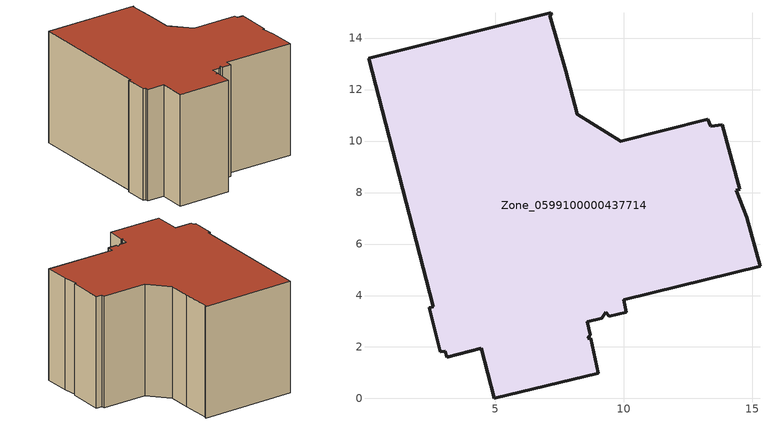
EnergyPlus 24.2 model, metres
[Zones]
Zone_0599100000437714
 floor ground (C_G): 9.88,10 13.27,10.84 13.38,10.58 13.83,10.64 14.5,8.13 14.37,8.1 14.79,7.04 15.29,5.13 9.99,3.83 10.09,3.36 9.45,3.19 9.3,3.34 9.14,3.12 8.59,2.97 8.69,2.47 8.6,2.33 8.72,2.35 9.01,0.98 4.96,0 4.47,1.94 3.12,1.6 3.06,1.84 2.87,1.82 2.44,3.53 2.61,3.57 0.09,13.21 7.17,14.99 7.19,14.9 7.13,14.88 7.75,12.72 8.19,11.04 z0
 wall outside (C_F): 8.19,11.04 7.75,12.72 7.13,14.88 7.19,14.9 7.17,14.99 0.09,13.21 2.61,3.57 2.44,3.53 2.87,1.82 3.06,1.84 3.12,1.6 4.47,1.94 4.96,0 9.01,0.98 8.72,2.35 8.6,2.33 8.69,2.47 8.59,2.97 9.14,3.12 9.3,3.34 9.45,3.19 10.09,3.36 9.99,3.83 15.29,5.13 14.79,7.04 14.37,8.1 14.5,8.13 13.83,10.64 13.38,10.58 13.27,10.84 9.88,10 8.19,11.04 z0:8.72
 roof outside (C_R): 13.27,10.84 9.88,10 8.19,11.04 7.75,12.72 7.13,14.88 7.19,14.9 7.17,14.99 0.09,13.21 2.61,3.57 2.44,3.53 2.87,1.82 3.06,1.84 3.12,1.6 4.47,1.94 4.96,0 9.01,0.98 8.72,2.35 8.6,2.33 8.69,2.47 8.59,2.97 9.14,3.12 9.3,3.34 9.45,3.19 10.09,3.36 9.99,3.83 15.29,5.13 14.79,7.04 14.37,8.1 14.5,8.13 13.83,10.64 13.38,10.58 z8.72
[BUILDING]
Pand.0599100000437714: North Axis=0; Terrain=City; Loads Convergence Tolerance Value=0.04; Temperature Convergence Tolerance Value=0.4; Solar Distribution=FullExterior; Maximum Number of Warmup Days=25; Minimum Number of Warmup Days=1
[Site:Location]
Rotterdam.The.Hague.AP_ZH_NLD Design_Conditions: Latitude=51.96; Longitude=4.45; Time Zone=1; Elevation=-4.5
[SITE:GROUNDTEMPERATURE:BUILDINGSURFACE]
18, 18, 18, 18, 18, 18, 18, 18, 18, 18, 18, 18
[MATERIAL] Thermal Absorptance=0.9; Solar Absorptance=0.7; Visible Absorptance=0.7
Name | Roughness | Thickness | Conductivity | Density | Specific Heat
G.D.2006-2014 | MediumSmooth | 0.15 | 0.06 | 540 | 1210
F.D.2006-2014 | Rough | 0.3 | 0.12 | 1920 | 840
R.D.2006-2014 | MediumRough | 0.2 | 0.08 | 1500 | 1000
[CONSTRUCTION]
C_G: G.D.2006-2014
C_F: F.D.2006-2014
C_R: R.D.2006-2014
[ZONE]
Zone_0599100000437714: Type=1; Multiplier=1; Ceiling Height=Autocalculate; Volume=Autocalculate; Floor Area=autocalculate; Part of Total Floor Area=Yes
[ZONEINFILTRATION:DESIGNFLOWRATE]
Infil_Zone_0599100000437714: Zone or ZoneList or Space or SpaceList=Zone_0599100000437714; Schedule=AlwaysOn; Design Flow Rate Calculation Method=Flow/Area; Flow Rate per Floor Area=0.0021; Constant Term Coefficient=1; Temperature Term Coefficient=0; Velocity Term Coefficient=0; Velocity Squared Term Coefficient=0
[HVACTEMPLATE:ZONE:IDEALLOADSAIRSYSTEM]
Zone_0599100000437714: Maximum Heating Supply Air Temperature=50; Minimum Cooling Supply Air Temperature=13; Maximum Heating Supply Air Humidity Ratio=0.0156; Minimum Cooling Supply Air Humidity Ratio=0.0077; Heating Limit=NoLimit; Cooling Limit=NoLimit; Dehumidification Control Type=ConstantSensibleHeatRatio; Cooling Sensible Heat Ratio=0.7; Dehumidification Setpoint=60; Humidification Control Type=None; Humidification Setpoint=30; Outdoor Air Method=None; Outdoor Air Flow Rate per Person=0.00944; Outdoor Air Flow Rate per Zone Floor Area=0; Outdoor Air Flow Rate per Zone=0; Demand Controlled Ventilation Type=None; Outdoor Air Economizer Type=NoEconomizer; Heat Recovery Type=None; Sensible Heat Recovery Effectiveness=0.7; Latent Heat Recovery Effectiveness=0.65
[ZONECONTROL:THERMOSTAT]
ThermostatControl_Zone_0599100000437714: Zone or ZoneList=Zone_0599100000437714; Control Type Schedule=DualSetpointControlType; Control 1=Thermostat_Zone_0599100000437714; Temperature Difference Between Cutout And Setpoint=0
[THERMOSTATSETPOINT:DUALSETPOINT]
Thermostat_Zone_0599100000437714: Heating Setpoint Temperature Schedule=HeatingSetpoint_Zone_0599100000437714; Cooling Setpoint Temperature Schedule=CoolingSetpoint_Zone_0599100000437714
[SCHEDULE:COMPACT]
HeatingSetpoint_Zone_0599100000437714: Through: 12/31, For: AllDays, Until: 24:00, 21
CoolingSetpoint_Zone_0599100000437714: Through: 12/31, For: AllDays, Until: 24:00, 24
DualSetpointControlType: Through: 12/31, For: AllDays, Until: 24:00, 4
AlwaysOn: Through: 12/31, For: AllDays, Until: 24:00, 1
